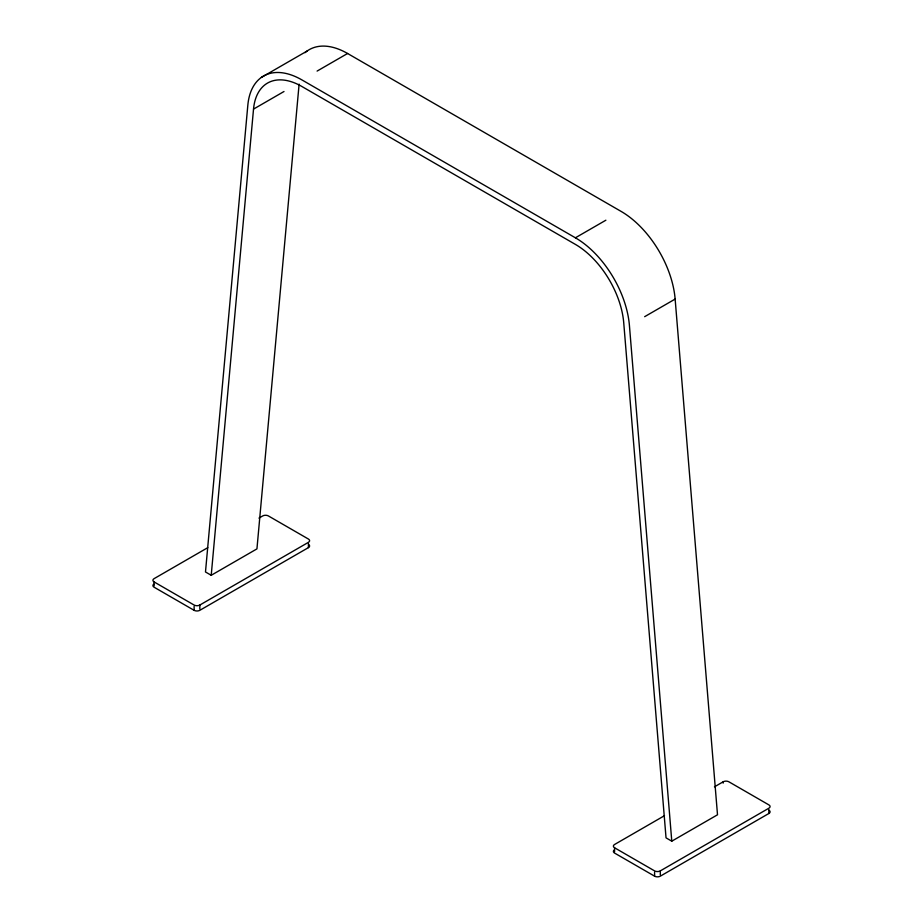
<?xml version="1.0" encoding="UTF-8"?>
<svg xmlns="http://www.w3.org/2000/svg" width="923" height="923" viewBox="0 0 923 923"><rect width="100%" height="100%" fill="white"/><g stroke="black" fill="none" stroke-linecap="round" stroke-linejoin="round"><path stroke-width="1.38" d="M305.028 52.68A76.782 44.327 60 0 1 347.579 53.488L621.121 211.413A76.782 44.327 60 0 1 675.14 299.075L717.506 814.79L671.782 841.176L629.417 325.473A76.782 44.327 60 0 0 575.398 237.799L301.867 79.886A76.782 44.327 60 0 0 247.837 105.164L205.483 571.96L211.217 575.283L253.525 109.11L284.007 91.504M299.11 84.143L256.94 548.885L211.217 575.283M261.405 77.405L307.117 51.019M317.097 71.083L347.579 53.488M575.398 237.799L605.88 220.205M207.779 547.651L154.106 578.64A4.038 2.331 0 0 0 154.106 581.94L154.106 585.897M258.948 518.115L262.697 515.945A4.038 2.331 0 0 1 268.408 515.945L308.42 539.044A4.038 2.331 0 0 1 308.42 542.343L199.829 605.038A4.038 2.331 0 0 1 194.118 605.038L154.106 581.94M644.658 316.681L675.14 299.075M308.882 544.651A4.038 2.331 0 0 1 308.42 547.627L199.829 610.311A4.038 2.331 0 0 1 194.118 610.311L154.106 587.213A4.038 2.331 0 0 1 153.633 584.247M664.514 815.667L614.58 844.487A4.038 2.331 0 0 0 614.58 847.787L614.58 851.744M714.437 786.846L723.17 781.804A4.038 2.331 0 0 1 728.882 781.804L768.894 804.902A4.038 2.331 0 0 1 768.894 808.202L660.303 870.885A4.038 2.331 0 0 1 654.592 870.885L614.58 847.787M769.367 810.509A4.038 2.331 0 0 1 768.894 813.475L660.303 876.169A4.038 2.331 0 0 1 654.592 876.169L614.58 853.071A4.038 2.331 0 0 1 614.107 850.095M671.782 841.176L666.037 837.865L623.74 322.842A68.694 39.666 60 0 0 575.398 244.399L301.867 86.485A68.694 39.666 60 0 0 253.525 109.11M768.894 809.517L768.894 813.475M723.17 781.804L723.17 783.119M660.303 870.885L660.303 874.842M654.592 872.212L654.592 876.169M308.42 543.659L308.42 547.627M199.829 605.038L199.829 608.995M194.118 606.353L194.118 610.311"/></g></svg>
